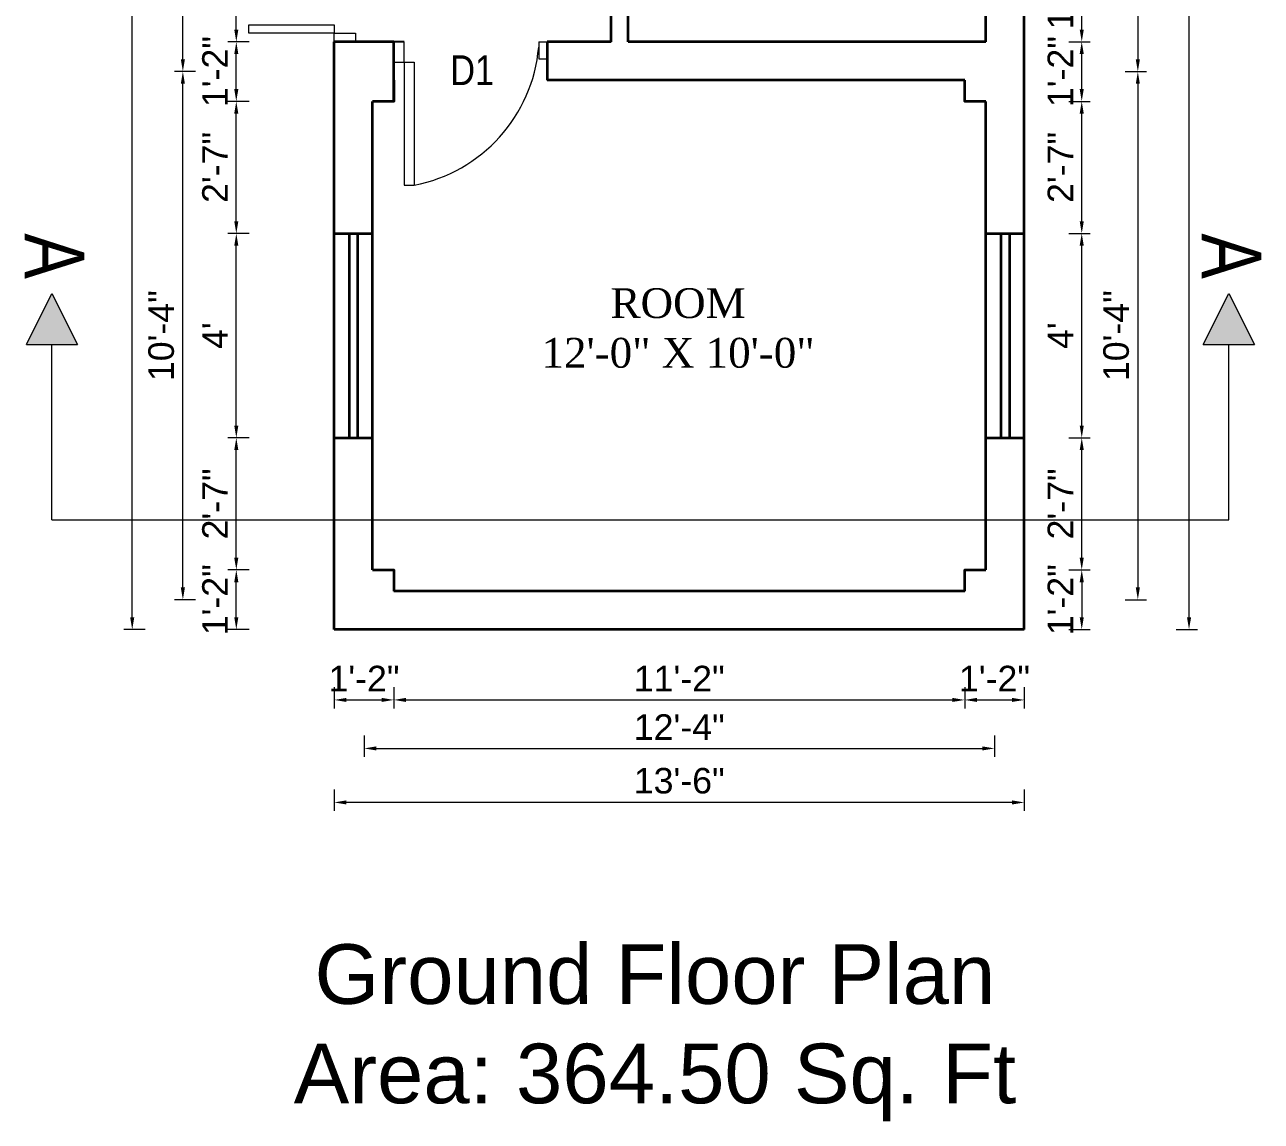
# Model space of a CAD drawing. Header units: inches. Extents: x 352533 to 378079, y -36324 to -23949.
# Drawn here: x 359932.1 to 360222.4, y -30535.7 to -30278.3 of the extents above; entities that cross this region are included whole.
import ezdxf

# ---------------------------------------------------------------- set-up
doc = ezdxf.new("R2010")
doc.units = ezdxf.units.IN
doc.header["$LTSCALE"] = 2
doc.header["$MEASUREMENT"] = 0
doc.header["$PDMODE"] = 34
doc.layers.get('0').update_dxf_attribs({"linetype": 'CONTINUOUS'})
doc.layers.get('DEFPOINTS').update_dxf_attribs({"color": 141, "linetype": 'CONTINUOUS'})
for name, color, linetype, lineweight in [('dimension', 160, 'CONTINUOUS', 15), ('door', 20, 'CONTINUOUS', 35), ('steps', 253, 'CONTINUOUS', 20), ('truss', 1, 'CONTINUOUS', 25)]:
    doc.layers.add(name, color=color, linetype=linetype, lineweight=lineweight)
doc.styles.add('Lettring Text', font='arial.ttf')
doc.styles.get("Standard").update_dxf_attribs({"font": 'ARIALN.TTF'})
doc.dimstyles.new('Copy of Standard', dxfattribs={"dimtxt": 6, "dimasz": 2.875, "dimexe": 2, "dimexo": 4, "dimgap": 2, "dimtad": 1, "dimdec": 0, "dimrnd": 1, "dimzin": 0, "dimdsep": 46, "dimlunit": 4, "dimtxsty": 'Lettring Text', "dimcen": 0.1, "dimclrd": 7, "dimclre": 7, "dimclrt": 7, "dimazin": 0, "dimtfac": 0.645, "dimtdec": 0, "dimtmove": 1, "dimatfit": 0, "dimfxl": 3, "dimfxlon": 1, "dimtfillclr": 256, "dimtolj": 1, "dimtzin": 0, "dimlwd": -1, "dimlwe": -1, "dimarcsym": 2})

# ---------------------------------------------------------------- blocks, each defined once
blk = doc.blocks.new('*D190')
at = {"layer": 'DEFPOINTS', "color": 0, "ltscale": 0.5, "transparency": 16777216}
for p in [(360018.76, -30411.27), (360004.76, -30420.27), (360018.76, -30436.8)]:
    blk.add_point(p, dxfattribs=at)
at = {"layer": 'steps', "color": 7, "ltscale": 0.5, "transparency": 16777216}
for p, q in [((360004.76, -30433.8), (360004.76, -30438.8)), ((360018.76, -30433.8), (360018.76, -30438.8)), ((360007.64, -30436.8), (360015.89, -30436.8))]:
    blk.add_line(p, q, dxfattribs=at)
for points in [[(360007.64, -30436.32), (360007.64, -30437.27), (360004.76, -30436.8)], [(360015.89, -30436.32), (360015.89, -30437.27), (360018.76, -30436.8)]]:
    blk.add_solid(points, dxfattribs=at)
at = {"layer": 'steps', "color": 7, "ltscale": 0.5, "transparency": 16777216, "insert": (360011.76, -30431.78), "char_height": 6, "attachment_point": 5, "style": 'Lettring Text'}
blk.add_mtext('\\A1;1\'-2"', dxfattribs=at)
blk = doc.blocks.new('*D191')
at = {"layer": 'DEFPOINTS', "color": 0, "ltscale": 0.5, "transparency": 16777216}
for p in [(360018.76, -30411.27), (360152.76, -30411.27), (360152.76, -30436.8)]:
    blk.add_point(p, dxfattribs=at)
at = {"layer": 'steps', "color": 7, "ltscale": 0.5, "transparency": 16777216}
for p, q in [((360018.76, -30433.8), (360018.76, -30438.8)), ((360152.76, -30433.8), (360152.76, -30438.8)), ((360021.64, -30436.8), (360149.89, -30436.8))]:
    blk.add_line(p, q, dxfattribs=at)
for points in [[(360021.64, -30436.32), (360021.64, -30437.27), (360018.76, -30436.8)], [(360149.89, -30436.32), (360149.89, -30437.27), (360152.76, -30436.8)]]:
    blk.add_solid(points, dxfattribs=at)
at = {"layer": 'steps', "color": 7, "ltscale": 0.5, "transparency": 16777216, "insert": (360085.76, -30431.78), "char_height": 6, "attachment_point": 5, "style": 'Lettring Text'}
blk.add_mtext('\\A1;11\'-2"', dxfattribs=at)
blk = doc.blocks.new('*D192')
at = {"layer": 'DEFPOINTS', "color": 0, "ltscale": 0.5, "transparency": 16777216}
for p in [(360152.76, -30411.27), (360166.76, -30411.27), (360166.76, -30436.8)]:
    blk.add_point(p, dxfattribs=at)
at = {"layer": 'steps', "color": 7, "ltscale": 0.5, "transparency": 16777216}
for p, q in [((360152.76, -30433.8), (360152.76, -30438.8)), ((360166.76, -30433.8), (360166.76, -30438.8)), ((360155.64, -30436.8), (360163.89, -30436.8))]:
    blk.add_line(p, q, dxfattribs=at)
for points in [[(360155.64, -30436.32), (360155.64, -30437.27), (360152.76, -30436.8)], [(360163.89, -30436.32), (360163.89, -30437.27), (360166.76, -30436.8)]]:
    blk.add_solid(points, dxfattribs=at)
at = {"layer": 'steps', "color": 7, "ltscale": 0.5, "transparency": 16777216, "insert": (360159.76, -30431.78), "char_height": 6, "attachment_point": 5, "style": 'Lettring Text'}
blk.add_mtext('\\A1;1\'-2"', dxfattribs=at)
blk = doc.blocks.new('*D193')
at = {"layer": 'DEFPOINTS', "color": 0, "ltscale": 0.5, "transparency": 16777216}
for p in [(360011.76, -30411.27), (360159.76, -30411.27), (360159.76, -30448.18)]:
    blk.add_point(p, dxfattribs=at)
at = {"layer": 'steps', "color": 7, "ltscale": 0.5, "transparency": 16777216}
for p, q in [((360011.76, -30445.18), (360011.76, -30450.18)), ((360159.76, -30445.18), (360159.76, -30450.18)), ((360014.64, -30448.18), (360156.89, -30448.18))]:
    blk.add_line(p, q, dxfattribs=at)
for points in [[(360014.64, -30447.71), (360014.64, -30448.66), (360011.76, -30448.18)], [(360156.89, -30447.71), (360156.89, -30448.66), (360159.76, -30448.18)]]:
    blk.add_solid(points, dxfattribs=at)
at = {"layer": 'steps', "color": 7, "ltscale": 0.5, "transparency": 16777216, "insert": (360085.76, -30443.17), "char_height": 6, "attachment_point": 5, "style": 'Lettring Text'}
blk.add_mtext('\\A1;12\'-4"', dxfattribs=at)
blk = doc.blocks.new('*D194')
at = {"layer": 'DEFPOINTS', "color": 0, "ltscale": 0.5, "transparency": 16777216}
for p in [(360004.76, -30420.27), (360166.76, -30420.27), (360004.76, -30460.86)]:
    blk.add_point(p, dxfattribs=at)
at = {"layer": 'steps', "color": 7, "ltscale": 0.5, "transparency": 16777216}
for p, q in [((360004.76, -30457.86), (360004.76, -30462.86)), ((360166.76, -30457.86), (360166.76, -30462.86)), ((360163.89, -30460.86), (360007.64, -30460.86))]:
    blk.add_line(p, q, dxfattribs=at)
for points in [[(360007.64, -30460.38), (360007.64, -30461.34), (360004.76, -30460.86)], [(360163.89, -30460.38), (360163.89, -30461.34), (360166.76, -30460.86)]]:
    blk.add_solid(points, dxfattribs=at)
at = {"layer": 'steps', "color": 7, "ltscale": 0.5, "transparency": 16777216, "insert": (360085.76, -30455.8), "char_height": 6, "attachment_point": 5, "style": 'Lettring Text'}
blk.add_mtext('\\A1;13\'-6"', dxfattribs=at)
blk = doc.blocks.new('*D195')
at = {"layer": 'DEFPOINTS', "color": 0, "ltscale": 0.5, "transparency": 16777216}
for p in [(359981.78, -30406.27), (360013.76, -30406.27), (360004.76, -30420.27)]:
    blk.add_point(p, dxfattribs=at)
at = {"layer": 'steps', "color": 7, "ltscale": 0.5, "transparency": 16777216}
for p, q in [((359984.78, -30406.27), (359979.78, -30406.27)), ((359981.78, -30417.4), (359981.78, -30409.15)), ((359984.78, -30420.27), (359979.78, -30420.27))]:
    blk.add_line(p, q, dxfattribs=at)
for points in [[(359981.3, -30409.15), (359982.26, -30409.15), (359981.78, -30406.27)], [(359981.3, -30417.4), (359982.26, -30417.4), (359981.78, -30420.27)]]:
    blk.add_solid(points, dxfattribs=at)
at = {"layer": 'steps', "color": 7, "ltscale": 0.5, "transparency": 16777216, "insert": (359976.77, -30413.27), "char_height": 6, "attachment_point": 5, "rotation": 90, "style": 'Lettring Text'}
blk.add_mtext('\\A1;1\'-2"', dxfattribs=at)
blk = doc.blocks.new('*D196')
at = {"layer": 'DEFPOINTS', "color": 0, "ltscale": 0.5, "transparency": 16777216}
for p in [(359981.78, -30375.27), (360004.76, -30375.27), (360013.76, -30406.27)]:
    blk.add_point(p, dxfattribs=at)
at = {"layer": 'steps', "color": 7, "ltscale": 0.5, "transparency": 16777216}
for p, q in [((359984.78, -30375.27), (359979.78, -30375.27)), ((359981.78, -30403.4), (359981.78, -30378.15)), ((359984.78, -30406.27), (359979.78, -30406.27))]:
    blk.add_line(p, q, dxfattribs=at)
for points in [[(359981.3, -30378.15), (359982.26, -30378.15), (359981.78, -30375.27)], [(359981.3, -30403.4), (359982.26, -30403.4), (359981.78, -30406.27)]]:
    blk.add_solid(points, dxfattribs=at)
at = {"layer": 'steps', "color": 7, "ltscale": 0.5, "transparency": 16777216, "insert": (359976.77, -30390.77), "char_height": 6, "attachment_point": 5, "rotation": 90, "style": 'Lettring Text'}
blk.add_mtext('\\A1;2\'-7"', dxfattribs=at)
blk = doc.blocks.new('*D197')
at = {"layer": 'DEFPOINTS', "color": 0, "ltscale": 0.5, "transparency": 16777216}
for p in [(359981.78, -30327.27), (360004.76, -30327.27), (360004.76, -30375.27)]:
    blk.add_point(p, dxfattribs=at)
at = {"layer": 'steps', "color": 7, "ltscale": 0.5, "transparency": 16777216}
for p, q in [((359984.78, -30327.27), (359979.78, -30327.27)), ((359981.78, -30372.4), (359981.78, -30330.15)), ((359984.78, -30375.27), (359979.78, -30375.27))]:
    blk.add_line(p, q, dxfattribs=at)
for points in [[(359981.3, -30330.15), (359982.26, -30330.15), (359981.78, -30327.27)], [(359981.3, -30372.4), (359982.26, -30372.4), (359981.78, -30375.27)]]:
    blk.add_solid(points, dxfattribs=at)
at = {"layer": 'steps', "color": 7, "ltscale": 0.5, "transparency": 16777216, "insert": (359976.78, -30351.27), "char_height": 6, "attachment_point": 5, "rotation": 90, "style": 'Lettring Text'}
blk.add_mtext("\\A1;4'", dxfattribs=at)
blk = doc.blocks.new('*D198')
at = {"layer": 'DEFPOINTS', "color": 0, "ltscale": 0.5, "transparency": 16777216}
for p in [(359981.78, -30296.27), (360013.76, -30296.27), (360004.76, -30327.27)]:
    blk.add_point(p, dxfattribs=at)
at = {"layer": 'steps', "color": 7, "ltscale": 0.5, "transparency": 16777216}
for p, q in [((359984.78, -30296.27), (359979.78, -30296.27)), ((359981.78, -30324.4), (359981.78, -30299.15)), ((359984.78, -30327.27), (359979.78, -30327.27))]:
    blk.add_line(p, q, dxfattribs=at)
for points in [[(359981.3, -30299.15), (359982.26, -30299.15), (359981.78, -30296.27)], [(359981.3, -30324.4), (359982.26, -30324.4), (359981.78, -30327.27)]]:
    blk.add_solid(points, dxfattribs=at)
at = {"layer": 'steps', "color": 7, "ltscale": 0.5, "transparency": 16777216, "insert": (359976.77, -30311.77), "char_height": 6, "attachment_point": 5, "rotation": 90, "style": 'Lettring Text'}
blk.add_mtext('\\A1;2\'-7"', dxfattribs=at)
blk = doc.blocks.new('*D199')
at = {"layer": 'DEFPOINTS', "color": 0, "ltscale": 0.5, "transparency": 16777216}
for p in [(359981.78, -30234.27), (360004.76, -30234.27), (360004.76, -30282.27)]:
    blk.add_point(p, dxfattribs=at)
at = {"layer": 'steps', "color": 7, "ltscale": 0.5, "transparency": 16777216}
for p, q in [((359984.78, -30234.27), (359979.78, -30234.27)), ((359981.78, -30279.4), (359981.78, -30237.15)), ((359984.78, -30282.27), (359979.78, -30282.27))]:
    blk.add_line(p, q, dxfattribs=at)
for points in [[(359981.3, -30237.15), (359982.26, -30237.15), (359981.78, -30234.27)], [(359981.3, -30279.4), (359982.26, -30279.4), (359981.78, -30282.27)]]:
    blk.add_solid(points, dxfattribs=at)
at = {"layer": 'steps', "color": 7, "ltscale": 0.5, "transparency": 16777216, "insert": (359976.78, -30258.27), "char_height": 6, "attachment_point": 5, "rotation": 90, "style": 'Lettring Text'}
blk.add_mtext("\\A1;4'", dxfattribs=at)
blk = doc.blocks.new('*D205')
at = {"layer": 'DEFPOINTS', "color": 0, "ltscale": 0.5, "transparency": 16777216}
for p in [(359981.78, -30282.27), (360004.76, -30282.27), (360013.76, -30296.27)]:
    blk.add_point(p, dxfattribs=at)
at = {"layer": 'steps', "color": 7, "ltscale": 0.5, "transparency": 16777216}
for p, q in [((359984.78, -30282.27), (359979.78, -30282.27)), ((359981.78, -30293.4), (359981.78, -30285.15)), ((359984.78, -30296.27), (359979.78, -30296.27))]:
    blk.add_line(p, q, dxfattribs=at)
for points in [[(359981.3, -30285.15), (359982.26, -30285.15), (359981.78, -30282.27)], [(359981.3, -30293.4), (359982.26, -30293.4), (359981.78, -30296.27)]]:
    blk.add_solid(points, dxfattribs=at)
at = {"layer": 'steps', "color": 7, "ltscale": 0.5, "transparency": 16777216, "insert": (359976.77, -30289.27), "char_height": 6, "attachment_point": 5, "rotation": 90, "style": 'Lettring Text'}
blk.add_mtext('\\A1;1\'-2"', dxfattribs=at)
blk = doc.blocks.new('*D206')
at = {"layer": 'DEFPOINTS', "color": 0, "ltscale": 0.5, "transparency": 16777216}
for p in [(359969.24, -30289.27), (360018.76, -30289.27), (360013.76, -30413.27)]:
    blk.add_point(p, dxfattribs=at)
at = {"layer": 'steps', "color": 7, "ltscale": 0.5, "transparency": 16777216}
for p, q in [((359972.24, -30289.27), (359967.24, -30289.27)), ((359969.24, -30410.4), (359969.24, -30292.15)), ((359972.24, -30413.27), (359967.24, -30413.27))]:
    blk.add_line(p, q, dxfattribs=at)
for points in [[(359968.76, -30292.15), (359969.72, -30292.15), (359969.24, -30289.27)], [(359968.76, -30410.4), (359969.72, -30410.4), (359969.24, -30413.27)]]:
    blk.add_solid(points, dxfattribs=at)
at = {"layer": 'steps', "color": 7, "ltscale": 0.5, "transparency": 16777216, "insert": (359964.18, -30351.27), "char_height": 6, "attachment_point": 5, "rotation": 90, "style": 'Lettring Text'}
blk.add_mtext('\\A1;10\'-4"', dxfattribs=at)
blk = doc.blocks.new('*D207')
at = {"layer": 'DEFPOINTS', "color": 0, "ltscale": 0.5, "transparency": 16777216}
for p in [(359957.35, -30096.27), (360004.76, -30096.27), (360004.76, -30420.27)]:
    blk.add_point(p, dxfattribs=at)
at = {"layer": 'steps', "color": 7, "ltscale": 0.5, "transparency": 16777216}
for p, q in [((359960.35, -30096.27), (359955.35, -30096.27)), ((359957.35, -30417.4), (359957.35, -30099.15)), ((359960.35, -30420.27), (359955.35, -30420.27))]:
    blk.add_line(p, q, dxfattribs=at)
for points in [[(359956.87, -30099.15), (359957.83, -30099.15), (359957.35, -30096.27)], [(359956.87, -30417.4), (359957.83, -30417.4), (359957.35, -30420.27)]]:
    blk.add_solid(points, dxfattribs=at)
at = {"layer": 'steps', "color": 7, "ltscale": 0.5, "transparency": 16777216, "insert": (359952.34, -30258.27), "char_height": 6, "attachment_point": 5, "rotation": 90, "style": 'Lettring Text'}
blk.add_mtext("\\A1;27'", dxfattribs=at)
blk = doc.blocks.new('*D208')
at = {"layer": 'DEFPOINTS', "color": 0, "ltscale": 0.5, "transparency": 16777216}
for p in [(359969.24, -30227.27), (360018.76, -30227.27), (360018.76, -30289.27)]:
    blk.add_point(p, dxfattribs=at)
at = {"layer": 'steps', "color": 7, "ltscale": 0.5, "transparency": 16777216}
for p, q in [((359972.24, -30227.27), (359967.24, -30227.27)), ((359969.24, -30286.4), (359969.24, -30230.15)), ((359972.24, -30289.27), (359967.24, -30289.27))]:
    blk.add_line(p, q, dxfattribs=at)
for points in [[(359968.76, -30230.15), (359969.72, -30230.15), (359969.24, -30227.27)], [(359968.76, -30286.4), (359969.72, -30286.4), (359969.24, -30289.27)]]:
    blk.add_solid(points, dxfattribs=at)
at = {"layer": 'steps', "color": 7, "ltscale": 0.5, "transparency": 16777216, "insert": (359964.18, -30258.27), "char_height": 6, "attachment_point": 5, "rotation": 90, "style": 'Lettring Text'}
blk.add_mtext('\\A1;5\'-2"', dxfattribs=at)
blk = doc.blocks.new('*D210')
at = {"layer": 'DEFPOINTS', "color": 0, "ltscale": 0.5, "transparency": 16777216}
for p in [(360152.76, -30406.27), (360152.76, -30420.27), (360180.24, -30420.27)]:
    blk.add_point(p, dxfattribs=at)
at = {"layer": 'steps', "color": 7, "ltscale": 0.5, "transparency": 16777216}
for p, q in [((360177.24, -30406.27), (360182.24, -30406.27)), ((360180.24, -30409.15), (360180.24, -30417.4)), ((360177.24, -30420.27), (360182.24, -30420.27))]:
    blk.add_line(p, q, dxfattribs=at)
for points in [[(360179.76, -30409.15), (360180.72, -30409.15), (360180.24, -30406.27)], [(360179.76, -30417.4), (360180.72, -30417.4), (360180.24, -30420.27)]]:
    blk.add_solid(points, dxfattribs=at)
at = {"layer": 'steps', "color": 7, "ltscale": 0.5, "transparency": 16777216, "insert": (360175.23, -30413.27), "char_height": 6, "attachment_point": 5, "rotation": 90, "style": 'Lettring Text'}
blk.add_mtext('\\A1;1\'-2"', dxfattribs=at)
blk = doc.blocks.new('*D211')
at = {"layer": 'DEFPOINTS', "color": 0, "ltscale": 0.5, "transparency": 16777216}
for p in [(360166.76, -30375.27), (360180.24, -30375.27), (360152.76, -30406.27)]:
    blk.add_point(p, dxfattribs=at)
at = {"layer": 'steps', "color": 7, "ltscale": 0.5, "transparency": 16777216}
for p, q in [((360177.24, -30375.27), (360182.24, -30375.27)), ((360180.24, -30403.4), (360180.24, -30378.15)), ((360177.24, -30406.27), (360182.24, -30406.27))]:
    blk.add_line(p, q, dxfattribs=at)
for points in [[(360179.76, -30378.15), (360180.72, -30378.15), (360180.24, -30375.27)], [(360179.76, -30403.4), (360180.72, -30403.4), (360180.24, -30406.27)]]:
    blk.add_solid(points, dxfattribs=at)
at = {"layer": 'steps', "color": 7, "ltscale": 0.5, "transparency": 16777216, "insert": (360175.23, -30390.77), "char_height": 6, "attachment_point": 5, "rotation": 90, "style": 'Lettring Text'}
blk.add_mtext('\\A1;2\'-7"', dxfattribs=at)
blk = doc.blocks.new('*D212')
at = {"layer": 'DEFPOINTS', "color": 0, "ltscale": 0.5, "transparency": 16777216}
for p in [(360166.76, -30327.27), (360180.24, -30327.27), (360166.76, -30375.27)]:
    blk.add_point(p, dxfattribs=at)
at = {"layer": 'steps', "color": 7, "ltscale": 0.5, "transparency": 16777216}
for p, q in [((360177.24, -30327.27), (360182.24, -30327.27)), ((360180.24, -30372.4), (360180.24, -30330.15)), ((360177.24, -30375.27), (360182.24, -30375.27))]:
    blk.add_line(p, q, dxfattribs=at)
for points in [[(360179.76, -30330.15), (360180.72, -30330.15), (360180.24, -30327.27)], [(360179.76, -30372.4), (360180.72, -30372.4), (360180.24, -30375.27)]]:
    blk.add_solid(points, dxfattribs=at)
at = {"layer": 'steps', "color": 7, "ltscale": 0.5, "transparency": 16777216, "insert": (360175.24, -30351.27), "char_height": 6, "attachment_point": 5, "rotation": 90, "style": 'Lettring Text'}
blk.add_mtext("\\A1;4'", dxfattribs=at)
blk = doc.blocks.new('*D213')
at = {"layer": 'DEFPOINTS', "color": 0, "ltscale": 0.5, "transparency": 16777216}
for p in [(360157.76, -30296.27), (360180.24, -30296.27), (360166.76, -30327.27)]:
    blk.add_point(p, dxfattribs=at)
at = {"layer": 'steps', "color": 7, "ltscale": 0.5, "transparency": 16777216}
for p, q in [((360177.24, -30296.27), (360182.24, -30296.27)), ((360180.24, -30324.4), (360180.24, -30299.15)), ((360177.24, -30327.27), (360182.24, -30327.27))]:
    blk.add_line(p, q, dxfattribs=at)
for points in [[(360179.76, -30299.15), (360180.72, -30299.15), (360180.24, -30296.27)], [(360179.76, -30324.4), (360180.72, -30324.4), (360180.24, -30327.27)]]:
    blk.add_solid(points, dxfattribs=at)
at = {"layer": 'steps', "color": 7, "ltscale": 0.5, "transparency": 16777216, "insert": (360175.23, -30311.77), "char_height": 6, "attachment_point": 5, "rotation": 90, "style": 'Lettring Text'}
blk.add_mtext('\\A1;2\'-7"', dxfattribs=at)
blk = doc.blocks.new('*D214')
at = {"layer": 'DEFPOINTS', "color": 0, "ltscale": 0.5, "transparency": 16777216}
for p in [(360157.76, -30282.27), (360180.24, -30282.27), (360157.76, -30296.27)]:
    blk.add_point(p, dxfattribs=at)
at = {"layer": 'steps', "color": 7, "ltscale": 0.5, "transparency": 16777216}
for p, q in [((360177.24, -30282.27), (360182.24, -30282.27)), ((360180.24, -30293.4), (360180.24, -30285.15)), ((360177.24, -30296.27), (360182.24, -30296.27))]:
    blk.add_line(p, q, dxfattribs=at)
for points in [[(360179.76, -30285.15), (360180.72, -30285.15), (360180.24, -30282.27)], [(360179.76, -30293.4), (360180.72, -30293.4), (360180.24, -30296.27)]]:
    blk.add_solid(points, dxfattribs=at)
at = {"layer": 'steps', "color": 7, "ltscale": 0.5, "transparency": 16777216, "insert": (360175.23, -30289.27), "char_height": 6, "attachment_point": 5, "rotation": 90, "style": 'Lettring Text'}
blk.add_mtext('\\A1;1\'-2"', dxfattribs=at)
blk = doc.blocks.new('*D215')
at = {"layer": 'DEFPOINTS', "color": 0, "ltscale": 0.5, "transparency": 16777216}
for p in [(360157.76, -30270.27), (360180.24, -30270.27), (360157.76, -30282.27)]:
    blk.add_point(p, dxfattribs=at)
at = {"layer": 'steps', "color": 7, "ltscale": 0.5, "transparency": 16777216}
for p, q in [((360177.24, -30270.27), (360182.24, -30270.27)), ((360180.24, -30279.4), (360180.24, -30273.15)), ((360177.24, -30282.27), (360182.24, -30282.27))]:
    blk.add_line(p, q, dxfattribs=at)
for points in [[(360179.76, -30273.15), (360180.72, -30273.15), (360180.24, -30270.27)], [(360179.76, -30279.4), (360180.72, -30279.4), (360180.24, -30282.27)]]:
    blk.add_solid(points, dxfattribs=at)
at = {"layer": 'steps', "color": 7, "ltscale": 0.5, "transparency": 16777216, "insert": (360175.23, -30276.27), "char_height": 6, "attachment_point": 5, "rotation": 90, "style": 'Lettring Text'}
blk.add_mtext("\\A1;1'", dxfattribs=at)
blk = doc.blocks.new('*D224')
at = {"layer": 'DEFPOINTS', "color": 0, "ltscale": 0.5, "transparency": 16777216}
for p in [(360018.76, -30227.27), (360018.76, -30289.27), (360193.41, -30289.27)]:
    blk.add_point(p, dxfattribs=at)
at = {"layer": 'steps', "color": 7, "ltscale": 0.5, "transparency": 16777216}
for p, q in [((360190.41, -30227.27), (360195.41, -30227.27)), ((360193.41, -30230.15), (360193.41, -30286.4)), ((360190.41, -30289.27), (360195.41, -30289.27))]:
    blk.add_line(p, q, dxfattribs=at)
for points in [[(360192.93, -30230.15), (360193.89, -30230.15), (360193.41, -30227.27)], [(360192.93, -30286.4), (360193.89, -30286.4), (360193.41, -30289.27)]]:
    blk.add_solid(points, dxfattribs=at)
at = {"layer": 'steps', "color": 7, "ltscale": 0.5, "transparency": 16777216, "insert": (360188.34, -30258.27), "char_height": 6, "attachment_point": 5, "rotation": 90, "style": 'Lettring Text'}
blk.add_mtext('\\A1;5\'-2"', dxfattribs=at)
blk = doc.blocks.new('*D225')
at = {"layer": 'DEFPOINTS', "color": 0, "ltscale": 0.5, "transparency": 16777216}
for p in [(360018.76, -30289.27), (360157.76, -30413.27), (360193.41, -30413.27)]:
    blk.add_point(p, dxfattribs=at)
at = {"layer": 'steps', "color": 7, "ltscale": 0.5, "transparency": 16777216}
for p, q in [((360190.41, -30289.27), (360195.41, -30289.27)), ((360193.41, -30292.15), (360193.41, -30410.4)), ((360190.41, -30413.27), (360195.41, -30413.27))]:
    blk.add_line(p, q, dxfattribs=at)
for points in [[(360192.93, -30292.15), (360193.89, -30292.15), (360193.41, -30289.27)], [(360192.93, -30410.4), (360193.89, -30410.4), (360193.41, -30413.27)]]:
    blk.add_solid(points, dxfattribs=at)
at = {"layer": 'steps', "color": 7, "ltscale": 0.5, "transparency": 16777216, "insert": (360188.34, -30351.27), "char_height": 6, "attachment_point": 5, "rotation": 90, "style": 'Lettring Text'}
blk.add_mtext('\\A1;10\'-4"', dxfattribs=at)
blk = doc.blocks.new('*D226')
at = {"layer": 'DEFPOINTS', "color": 0, "ltscale": 0.5, "transparency": 16777216}
for p in [(360166.76, -30096.27), (360205.43, -30096.27), (360166.76, -30420.27)]:
    blk.add_point(p, dxfattribs=at)
at = {"layer": 'steps', "color": 7, "ltscale": 0.5, "transparency": 16777216}
for p, q in [((360202.43, -30096.27), (360207.43, -30096.27)), ((360205.43, -30417.4), (360205.43, -30099.15)), ((360202.43, -30420.27), (360207.43, -30420.27))]:
    blk.add_line(p, q, dxfattribs=at)
for points in [[(360204.95, -30099.15), (360205.91, -30099.15), (360205.43, -30096.27)], [(360204.95, -30417.4), (360205.91, -30417.4), (360205.43, -30420.27)]]:
    blk.add_solid(points, dxfattribs=at)
at = {"layer": 'steps', "color": 7, "ltscale": 0.5, "transparency": 16777216, "insert": (360200.42, -30258.27), "char_height": 6, "attachment_point": 5, "rotation": 90, "style": 'Lettring Text'}
blk.add_mtext("\\A1;27'", dxfattribs=at)

msp = doc.modelspace()

# ---------------------------------------------------------------- hatches: boundary and pattern name
at = {"linetype": 'ByBlock', "lineweight": 5}
for points in [[(359938.5, -30341.36), (359932.5, -30353.36), (359944.5, -30353.36)], [(360214.76, -30341.36), (360208.76, -30353.36), (360220.76, -30353.36)]]:
    msp.add_hatch(color=7, dxfattribs=at).paths.add_polyline_path(points)

# ---------------------------------------------------------------- linework, layer by layer
at = {"color": 7, "linetype": 'ByBlock', "lineweight": 5}
for p, q in [((359932.5, -30353.36), (359938.5, -30341.36)), ((359938.5, -30341.36), (359944.5, -30353.36)), ((360208.76, -30353.36), (360214.76, -30341.36)), ((360214.76, -30341.36), (360220.76, -30353.36)), ((359932.5, -30353.36), (359944.5, -30353.36)), ((359938.5, -30394.53), (359938.5, -30353.36)), ((360208.76, -30353.36), (360220.76, -30353.36)), ((360214.76, -30394.53), (360214.76, -30353.36)), ((359938.5, -30394.53), (360214.76, -30394.53))]:
    msp.add_line(p, q, dxfattribs=at)
at = {"layer": 'dimension', "ltscale": 7}
for p, q in [((360021.16, -30282.27), (360018.76, -30282.27)), ((360018.76, -30282.27), (360018.76, -30287.07)), ((360021.16, -30287.07), (360021.16, -30282.27)), ((360052.76, -30282.27), (360052.76, -30286.27)), ((360052.76, -30282.27), (360054.76, -30282.27)), ((360052.76, -30286.27), (360054.76, -30286.27)), ((360018.76, -30287.07), (360021.16, -30287.07)), ((360021.16, -30287.07), (360021.16, -30315.95)), ((360021.16, -30287.07), (360023.56, -30287.07)), ((360023.56, -30287.07), (360023.56, -30315.95)), ((360021.16, -30315.95), (360023.56, -30315.95))]:
    msp.add_line(p, q, dxfattribs=at)
msp.add_arc((360016.67, -30280.38), 36.23, 280.9657, 354.9754, dxfattribs=at)
at = {"layer": 'door', "ltscale": 0.5}
for p, q in [((360166.76, -30420.27), (360166.76, -30096.27)), ((360157.76, -30282.27), (360157.76, -30234.27)), ((360069.76, -30282.27), (360069.76, -30264.27)), ((360073.76, -30282.27), (360073.76, -30264.27)), ((360004.76, -30420.27), (360004.76, -30282.27)), ((360018.76, -30282.27), (360004.76, -30282.27)), ((360018.76, -30296.27), (360018.76, -30282.27)), ((360069.76, -30282.27), (360054.76, -30282.27)), ((360054.76, -30282.27), (360054.76, -30291.27)), ((360157.76, -30282.27), (360073.76, -30282.27)), ((360152.76, -30291.27), (360054.76, -30291.27)), ((360013.76, -30406.27), (360013.76, -30296.27)), ((360157.76, -30406.27), (360157.76, -30296.27)), ((360004.76, -30327.27), (360013.76, -30327.27)), ((360008.26, -30327.27), (360008.26, -30375.27)), ((360010.26, -30327.27), (360010.26, -30375.27)), ((360157.76, -30327.27), (360166.76, -30327.27)), ((360161.26, -30327.27), (360161.26, -30375.27)), ((360163.26, -30327.27), (360163.26, -30375.27)), ((360004.76, -30375.27), (360013.76, -30375.27)), ((360157.76, -30375.27), (360166.76, -30375.27)), ((360152.76, -30411.27), (360018.76, -30411.27)), ((360166.76, -30420.27), (360004.76, -30420.27))]:
    msp.add_line(p, q, dxfattribs=at)
for points in [[(360018.76, -30291.27), (360018.76, -30296.27), (360013.76, -30296.27)], [(360157.76, -30296.27), (360152.76, -30296.27), (360152.76, -30291.27)], [(360013.76, -30406.27), (360018.76, -30406.27), (360018.76, -30411.27)], [(360152.76, -30411.27), (360152.76, -30406.27), (360157.76, -30406.27)]]:
    msp.add_lwpolyline(points, dxfattribs=at)
at = {"layer": 'steps', "color": 7, "ltscale": 0.3}
for points in [[(360004.76, -30280.27), (359984.76, -30280.27), (359984.76, -30278.27), (360004.76, -30278.27)], [(360004.76, -30282.27), (360004.76, -30280.27), (360009.76, -30280.27), (360009.76, -30282.27)]]:
    msp.add_lwpolyline(points, close=True, dxfattribs=at)
at = {"layer": 'truss', "ltscale": 7}
for p, q in [((360018.76, -30282.27), (360018.76, -30286.27)), ((360021.16, -30282.27), (360018.76, -30282.27)), ((360054.76, -30282.27), (360054.76, -30286.27))]:
    msp.add_line(p, q, dxfattribs=at)

# ---------------------------------------------------------------- texts
at = {"color": 7, "linetype": 'ByBlock', "lineweight": 5, "char_height": 14, "width": 26.5803, "attachment_point": 1, "rotation": 270}
for insert in [(359946.12, -30327.25), (360222.38, -30327.25)]:
    msp.add_mtext('A', dxfattribs=dict(at, insert=insert))
at = {"color": 7, "linetype": 'ByBlock', "lineweight": 5, "insert": (360080.05, -30514.94), "char_height": 14, "width": 235.547, "attachment_point": 5}
msp.add_mtext('{\\fArial CE|b0|i0|c238|p34;Ground Floor Plan\\PArea: \\fArial CE|b0|i0|c0|p34;364.50\\fArial CE|b0|i0|c238|p34; Sq. Ft}', dxfattribs=at)
at = {"layer": 'steps', "color": 7, "ltscale": 0.3, "insert": (360037.15, -30285.45), "char_height": 7, "attachment_point": 2}
msp.add_mtext_dynamic_manual_height_columns('{\\W1;D1}', width=18.6213, gutter_width=40, heights=[0], dxfattribs=at)
at = {"layer": 'steps', "color": 7, "ltscale": 0.3, "insert": (360085.49, -30340.13), "char_height": 7, "width": 72.8187, "attachment_point": 2}
msp.add_mtext('{\\fTimes New Roman|b0|i0|c0|p18;ROOM \\P12\'-0" X 10\'-0"}', dxfattribs=at)

# ---------------------------------------------------------------- dimensions: what is measured, and where the dimension line sits
at = {"layer": 'steps', "ltscale": 0.5}
for base, p1, p2, picture, middle in [((359957.35, -30096.27), (360004.76, -30420.27), (360004.76, -30096.27), '*D207', (359952.34, -30258.27)), ((360205.43, -30096.27), (360166.76, -30420.27), (360166.76, -30096.27), '*D226', (360200.42, -30258.27)), ((359969.24, -30227.27), (360018.76, -30289.27), (360018.76, -30227.27), '*D208', (359964.18, -30258.27)), ((360193.41, -30289.27), (360018.76, -30227.27), (360018.76, -30289.27), '*D224', (360188.34, -30258.27)), ((359981.78, -30234.27), (360004.76, -30282.27), (360004.76, -30234.27), '*D199', (359976.78, -30258.27)), ((360180.24, -30270.27), (360157.76, -30282.27), (360157.76, -30270.27), '*D215', (360175.23, -30276.27)), ((359969.24, -30289.27), (360013.76, -30413.27), (360018.76, -30289.27), '*D206', (359964.18, -30351.27)), ((360193.41, -30413.27), (360018.76, -30289.27), (360157.76, -30413.27), '*D225', (360188.34, -30351.27)), ((359981.78, -30296.27), (360004.76, -30327.27), (360013.76, -30296.27), '*D198', (359976.77, -30311.77)), ((360180.24, -30296.27), (360166.76, -30327.27), (360157.76, -30296.27), '*D213', (360175.23, -30311.77)), ((359981.78, -30327.27), (360004.76, -30375.27), (360004.76, -30327.27), '*D197', (359976.78, -30351.27)), ((360180.24, -30327.27), (360166.76, -30375.27), (360166.76, -30327.27), '*D212', (360175.24, -30351.27)), ((359981.78, -30375.27), (360013.76, -30406.27), (360004.76, -30375.27), '*D196', (359976.77, -30390.77)), ((360180.24, -30375.27), (360152.76, -30406.27), (360166.76, -30375.27), '*D211', (360175.23, -30390.77))]:
    dim = msp.add_linear_dim(base=base, p1=p1, p2=p2, angle=90, dimstyle='Copy of Standard', dxfattribs=at)
    dim.commit()
    dim.dimension.update_dxf_attribs({"geometry": picture, "text_midpoint": middle})
for base, p1, p2, picture, middle in [((359981.78, -30282.27), (360013.76, -30296.27), (360004.76, -30282.27), '*D205', (359981.78, -30289.27)), ((360180.24, -30282.27), (360157.76, -30296.27), (360157.76, -30282.27), '*D214', (360180.24, -30289.27)), ((359981.78, -30406.27), (360004.76, -30420.27), (360013.76, -30406.27), '*D195', (359981.78, -30413.27)), ((360180.24, -30420.27), (360152.76, -30406.27), (360152.76, -30420.27), '*D210', (360180.24, -30413.27))]:
    dim = msp.add_linear_dim(base=base, p1=p1, p2=p2, angle=90, dimstyle='Copy of Standard', dxfattribs=at)
    dim.commit()
    dim.dimension.update_dxf_attribs({"geometry": picture, "text_midpoint": middle, "dimtype": 160})
for base, p1, p2, picture, middle in [((360018.76, -30436.8), (360004.76, -30420.27), (360018.76, -30411.27), '*D190', (360011.76, -30436.8)), ((360166.76, -30436.8), (360152.76, -30411.27), (360166.76, -30411.27), '*D192', (360159.76, -30436.8))]:
    dim = msp.add_linear_dim(base=base, p1=p1, p2=p2, dimstyle='Copy of Standard', dxfattribs=at)
    dim.commit()
    dim.dimension.update_dxf_attribs({"geometry": picture, "text_midpoint": middle, "dimtype": 160})
for base, p1, p2, picture, middle in [((360159.76, -30448.18), (360011.76, -30411.27), (360159.76, -30411.27), '*D193', (360085.76, -30443.17)), ((360152.76, -30436.8), (360018.76, -30411.27), (360152.76, -30411.27), '*D191', (360085.76, -30431.78)), ((360004.76, -30460.86), (360166.76, -30420.27), (360004.76, -30420.27), '*D194', (360085.76, -30455.8))]:
    dim = msp.add_linear_dim(base=base, p1=p1, p2=p2, dimstyle='Copy of Standard', dxfattribs=at)
    dim.commit()
    dim.dimension.update_dxf_attribs({"geometry": picture, "text_midpoint": middle})

doc.saveas('drawing.dxf')
